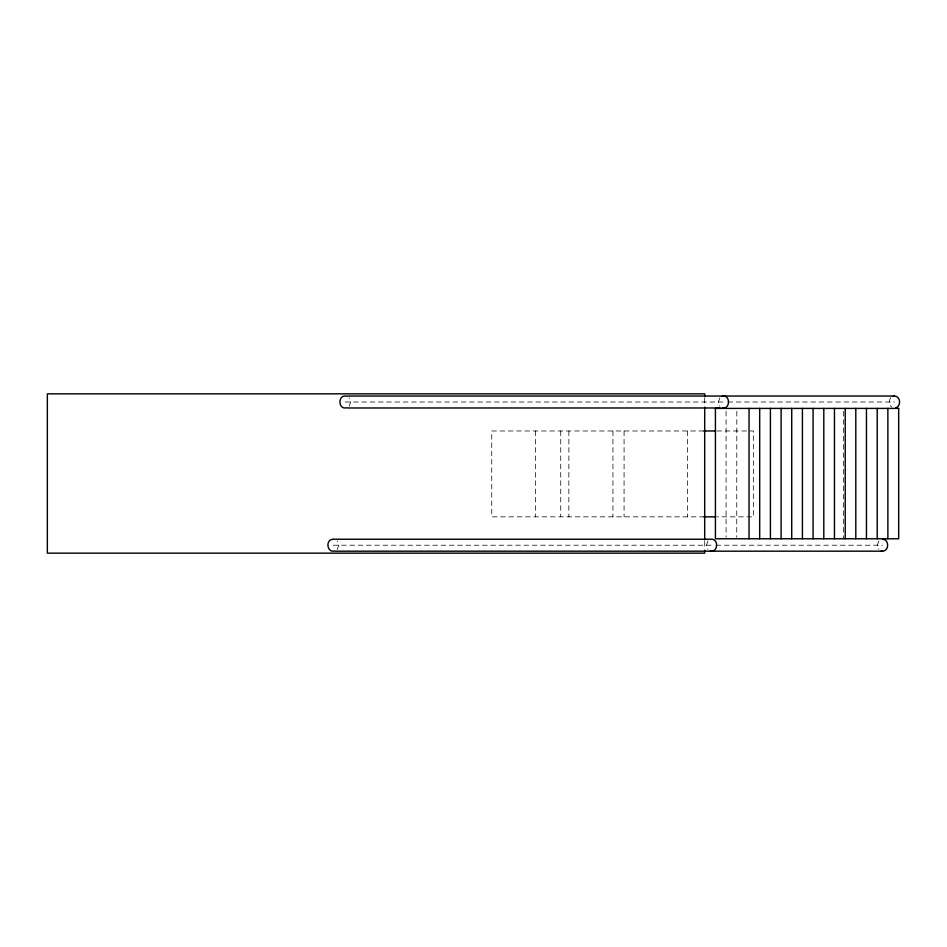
<?xml version="1.0" encoding="UTF-8"?>
<svg xmlns="http://www.w3.org/2000/svg" width="947" height="947" viewBox="0 0 947 947"><rect width="100%" height="100%" fill="white"/><g stroke="black" fill="none" stroke-linecap="round" stroke-linejoin="round"><path stroke-width="0.71" stroke-dasharray="4.74 3.55" d="M719.909 397.787L718.406 402.013L719.909 406.227M707.977 540.986L706.474 545.212L707.977 549.426M890.807 397.787C888.487 400.498 888.902 405.115 891.873 407.186M878.875 540.986L877.36 545.212L878.875 549.426M349.159 406.227L350.781 402.013L349.159 397.787M337.227 549.426L338.86 545.212L337.227 540.986M345.217 402.013L726.479 402.013M727.959 402.013L894.465 402.013M703.716 430.98L491.742 430.98L491.742 516.849L703.716 516.849M716.891 430.98L753.504 430.98L753.504 516.849L716.891 516.849M333.297 545.212L714.559 545.212M716.027 545.212L882.545 545.212M843.576 411.341L843.576 538.772M736.813 411.341L736.742 537.304M726.065 411.341L726.077 537.304M704.698 398.273L704.698 405.647M704.698 541.353L704.698 548.727M687.581 430.98L687.581 516.849M624.073 430.98L624.073 516.849M612.934 430.98L612.934 516.849M568.863 430.98L568.863 516.849M560.731 430.98L560.731 516.849M535.469 430.98L535.469 516.849"/><path stroke-width="1.42" d="M895.815 407.778C901.449 406.026 900.561 396.225 894.465 396.035L347.585 396.035M722.206 396.237C730.563 394.201 730.563 409.826 722.206 407.778M893.128 396.237L894.465 396.035M335.664 551.178L882.545 551.178C889.316 551 889.316 539.411 882.545 539.234M346.661 407.778C337.7 410.098 337.7 393.928 346.661 396.237M333.297 539.234C325.176 539.222 326.786 553.166 334.729 550.976M347.585 407.979L720.111 407.979M703.704 430.98L715.565 430.98M703.704 516.849L715.565 516.849M333.924 539.234L711.611 539.234C719.104 539.435 717.779 552.87 710.286 550.976M881.207 550.976L882.545 551.178M887.872 408.406L887.872 538.772M877.206 408.406L877.206 538.772M866.458 408.406L866.458 538.772M855.804 408.406L855.804 538.772M845.209 408.406L845.209 538.772M834.461 408.406L834.461 538.772M823.807 408.406L823.807 538.772M813.071 408.406L813.071 538.772M802.417 408.406L802.417 538.772M791.728 408.406L791.728 538.772M781.109 408.406L781.109 538.772M770.42 408.406L770.42 538.772M759.695 408.406L759.695 538.772M749.041 408.406L749.041 538.772M704.698 396.793L704.698 393.845L47.35 393.845L47.35 553.155L704.698 553.155L704.698 550.207M704.698 407.115L704.698 539.885M898.679 408.406L715.423 408.406L715.423 538.772L898.679 538.772L898.679 408.406"/></g></svg>
